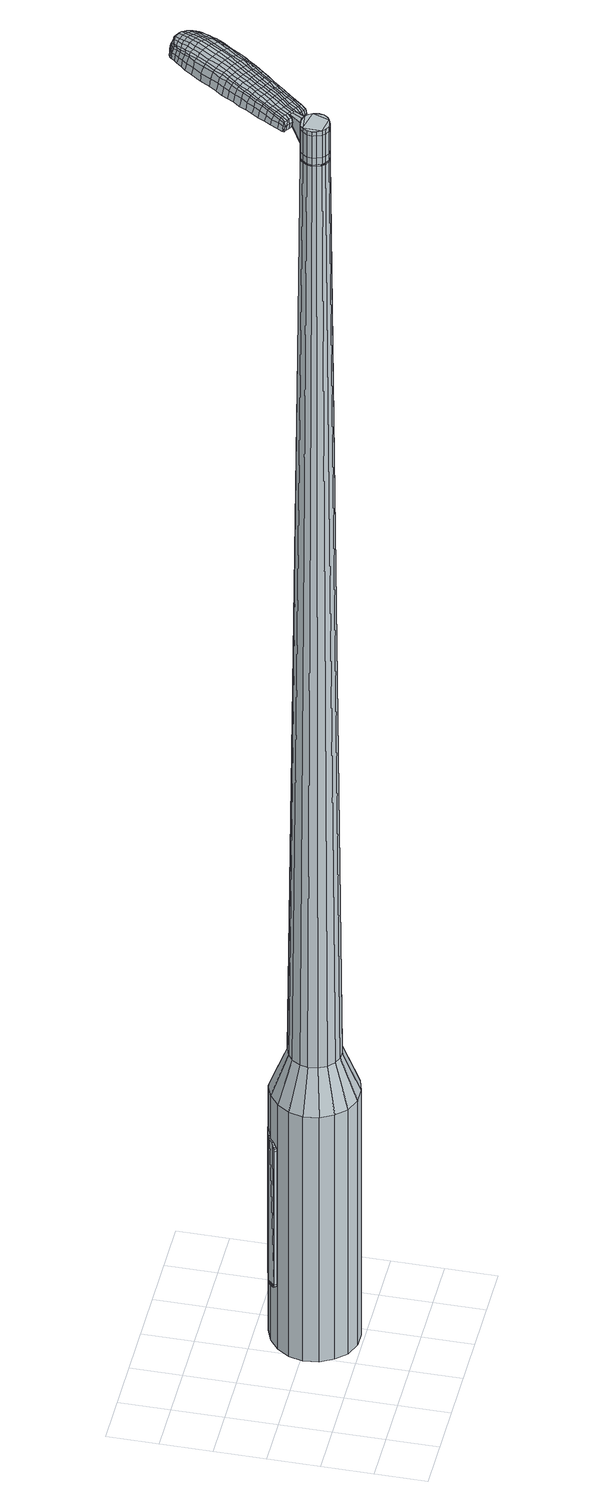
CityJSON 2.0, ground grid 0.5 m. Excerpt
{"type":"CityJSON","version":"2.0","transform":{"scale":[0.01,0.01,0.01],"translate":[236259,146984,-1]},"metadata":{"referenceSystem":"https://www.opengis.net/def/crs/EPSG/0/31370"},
"CityObjects":{
"object1":{"type":"GenericCityObject","attributes":{"cluster":485,"mean_distance_to_centroid":0.182,"new_centroid_x":236260.37,"new_centroid_y":146984.93,"mean_distance_to_camera":8.01,"H1":18.24,"H2":21.14,"Z_final":111.81,"cluster2":-1,"proj_x":236266.03,"proj_y":146988.61,"id_line":56197,"bearing_l":146.95,"distance":6.75,"orientation":"right","G_obj":56.95},"geometry":[{"type":"MultiSurface","lod":"2","boundaries":[[[0,1,2,3]],[[1,4,5,2]],[[4,6,7,5]],[[6,8,9,7]],[[8,10,11,9]],[[10,12,13,11]],[[12,14,15,13]],[[14,16,17,15]],[[16,18,19,17]],[[18,20,21,19]],[[20,22,23,21]],[[22,24,25,23]],[[24,26,27,25]],[[26,28,29,27]],[[28,30,31,29]],[[30,32,33,31]],[[32,34,35,33]],[[34,0,3,35]],[[36,37,38,39]],[[38,40,41,42]],[[41,43,42]],[[42,44,45,46]],[[45,47,46]],[[46,48,49,50]],[[49,51,50]],[[42,46,50,38]],[[50,52,39,38]],[[53,36,39]],[[2,5,7,35]],[[7,9,11,15]],[[11,13,15]],[[15,17,19,23]],[[19,21,23]],[[23,25,27,31]],[[27,29,31]],[[15,23,31,7]],[[31,33,35,7]],[[3,2,35]],[[1,0,54,55]],[[0,34,56,54]],[[34,32,57,56]],[[32,30,58,57]],[[30,28,59,58]],[[28,26,60,59]],[[26,24,61,60]],[[24,22,62,61]],[[22,20,63,62]],[[20,18,64,63]],[[18,16,65,64]],[[16,14,66,65]],[[14,12,67,66]],[[12,10,68,67]],[[10,8,69,68]],[[8,6,70,69]],[[6,4,71,70]],[[4,1,55,71]],[[55,54,72,73]],[[54,56,74,72]],[[56,57,75,74]],[[57,58,76,75]],[[58,59,77,76]],[[59,60,78,77]],[[60,61,79,78]],[[61,62,80,79]],[[62,63,81,80]],[[63,64,82,81]],[[64,65,83,82]],[[65,66,84,83]],[[66,67,85,84]],[[67,68,86,85]],[[68,69,87,86]],[[69,70,88,87]],[[70,71,89,88]],[[71,55,73,89]],[[90,91,92,93]],[[94,95,91,90]],[[96,97,95,94]],[[98,99,97,96]],[[100,101,99,98]],[[102,103,101,100]],[[104,105,103,102]],[[80,106,105,104]],[[107,108,106,80]],[[109,110,108,107]],[[111,112,110,109]],[[113,114,112,111]],[[115,116,114,113]],[[117,118,116,115]],[[119,120,118,117]],[[121,122,120,119]],[[123,124,122,121]],[[93,92,124,123]],[[125,126,127,128]],[[129,125,128,130]],[[131,129,130,132]],[[133,131,132,134]],[[135,133,134,136]],[[137,135,136,138]],[[139,137,138,140]],[[141,139,140,142]],[[143,141,142,144]],[[145,143,144,146]],[[147,145,146,148]],[[149,147,148,150]],[[151,149,150,152]],[[153,151,152,154]],[[155,153,154,156]],[[157,155,156,158]],[[73,72,90,93]],[[72,74,94,90]],[[74,75,96,94]],[[75,76,98,96]],[[76,77,100,98]],[[77,78,102,100]],[[78,79,104,102]],[[79,80,104]],[[81,107,80]],[[81,82,109,107]],[[82,83,111,109]],[[83,84,113,111]],[[84,85,115,113]],[[85,86,117,115]],[[86,87,119,117]],[[87,88,121,119]],[[88,89,123,121]],[[89,73,93,123]],[[159,160,92,91]],[[160,161,124,92]],[[161,162,122,124]],[[162,163,120,122]],[[163,164,118,120]],[[164,165,116,118]],[[165,166,114,116]],[[166,167,112,114]],[[167,168,110,112]],[[168,169,108,110]],[[169,106,108]],[[170,105,106]],[[170,171,103,105]],[[171,172,101,103]],[[172,173,99,101]],[[173,174,97,99]],[[174,175,95,97]],[[175,159,91,95]],[[39,52,157,176]],[[160,159,177,158]],[[53,39,176,126]],[[159,175,127,177]],[[36,53,126,125]],[[175,174,128,127]],[[37,36,125,129]],[[174,173,130,128]],[[38,37,129,131]],[[173,172,132,130]],[[40,38,131,133]],[[172,171,134,132]],[[41,40,133,135]],[[171,170,136,134]],[[43,41,135,137]],[[170,106,138,136]],[[42,43,137,139]],[[106,169,140,138]],[[44,42,139,141]],[[169,168,142,140]],[[45,44,141,143]],[[168,167,144,142]],[[47,45,143,145]],[[167,166,146,144]],[[46,47,145,147]],[[166,165,148,146]],[[48,46,147,149]],[[165,164,150,148]],[[49,48,149,151]],[[164,163,152,150]],[[51,49,151,153]],[[163,162,154,152]],[[50,51,153,155]],[[162,161,156,154]],[[52,50,155,157]],[[161,160,158,156]],[[157,158,178,179]],[[158,177,180,178]],[[177,127,181,180]],[[127,126,182,181]],[[126,176,183,182]],[[176,157,179,183]],[[184,185,186,187]],[[188,184,187,189]],[[184,188,190,191]],[[185,184,191,192]],[[193,194,195,196]],[[197,193,196,198]],[[193,197,199,200]],[[194,193,200,201]],[[202,203,204,205]],[[206,202,205,207]],[[202,206,208,209]],[[203,202,209,210]],[[211,212,213,214]],[[215,211,214,216]],[[211,215,217,218]],[[212,211,218,219]],[[220,221,222,223]],[[224,220,223,225]],[[220,224,226,227]],[[221,220,227,228]],[[229,230,231,232]],[[233,229,232,234]],[[229,233,235,236]],[[230,229,236,237]],[[238,239,240,241]],[[230,238,241,231]],[[238,230,237,242]],[[239,238,242,243]],[[244,245,246,247]],[[239,244,247,240]],[[244,239,243,248]],[[245,244,248,249]],[[250,188,189,251]],[[245,250,251,246]],[[250,245,249,252]],[[188,250,252,190]],[[253,254,255,256]],[[257,253,256,258]],[[253,257,259,260]],[[254,253,260,261]],[[262,263,264,265]],[[254,262,265,255]],[[262,254,261,266]],[[263,262,266,267]],[[268,269,270,271]],[[263,268,271,264]],[[268,263,267,272]],[[269,268,272,273]],[[274,275,276,277]],[[269,274,277,270]],[[274,269,273,278]],[[275,274,278,279]],[[280,185,192,281]],[[275,280,281,276]],[[280,275,279,282]],[[185,280,282,186]],[[283,284,285,286]],[[287,283,286,288]],[[283,287,289,290]],[[284,283,290,291]],[[292,293,294,295]],[[284,292,295,285]],[[292,284,291,296]],[[293,292,296,297]],[[298,299,300,301]],[[293,298,301,294]],[[298,293,297,302]],[[299,298,302,303]],[[304,197,198,305]],[[299,304,305,300]],[[304,299,303,306]],[[197,304,306,199]],[[307,308,309,310]],[[311,307,310,312]],[[307,311,313,314]],[[308,307,314,315]],[[316,317,318,319]],[[308,316,319,309]],[[316,308,315,320]],[[317,316,320,321]],[[322,323,324,325]],[[317,322,325,318]],[[322,317,321,326]],[[323,322,326,327]],[[328,329,330,331]],[[323,328,331,324]],[[328,323,327,332]],[[329,328,332,333]],[[334,194,201,335]],[[329,334,335,330]],[[334,329,333,336]],[[194,334,336,195]],[[337,223,222,338]],[[339,337,338,340]],[[337,339,341,342]],[[223,337,342,225]],[[343,339,340,344]],[[345,343,344,346]],[[343,345,347,348]],[[339,343,348,341]],[[349,345,346,350]],[[351,349,350,352]],[[349,351,353,354]],[[345,349,354,347]],[[355,351,352,356]],[[357,355,356,358]],[[355,357,359,360]],[[351,355,360,353]],[[361,357,358,362]],[[212,361,362,213]],[[361,212,219,363]],[[357,361,363,359]],[[364,365,210,209]],[[366,364,209,208]],[[364,366,367,368]],[[365,364,368,369]],[[370,371,369,368]],[[372,370,368,367]],[[370,372,373,374]],[[371,370,374,375]],[[376,377,375,374]],[[378,376,374,373]],[[376,378,379,380]],[[377,376,380,381]],[[382,383,381,380]],[[384,382,380,379]],[[382,384,217,215]],[[383,382,215,216]],[[385,386,387,388]],[[287,385,388,289]],[[385,287,288,389]],[[386,385,389,390]],[[391,206,207,392]],[[386,391,392,387]],[[391,386,390,393]],[[206,391,393,208]],[[394,395,396,397]],[[233,394,397,235]],[[394,233,234,398]],[[395,394,398,399]],[[400,401,402,403]],[[395,400,403,396]],[[400,395,399,404]],[[401,400,404,405]],[[406,203,210,407]],[[401,406,407,402]],[[406,401,405,408]],[[203,406,408,204]],[[409,410,411,412]],[[191,409,412,192]],[[409,191,190,413]],[[410,409,413,414]],[[415,416,417,418]],[[410,415,418,411]],[[415,410,414,419]],[[416,415,419,420]],[[421,214,213,422]],[[416,421,422,417]],[[421,416,420,423]],[[214,421,423,216]],[[424,425,426,427]],[[196,424,427,198]],[[424,196,195,428]],[[425,424,428,429]],[[430,218,217,431]],[[425,430,431,426]],[[430,425,429,432]],[[218,430,432,219]],[[433,434,435,436]],[[311,433,436,313]],[[433,311,312,437]],[[434,433,437,438]],[[439,224,225,440]],[[434,439,440,435]],[[439,434,438,441]],[[224,439,441,226]],[[442,443,444,445]],[[257,442,445,259]],[[442,257,258,446]],[[443,442,446,447]],[[448,449,450,451]],[[443,448,451,444]],[[448,443,447,452]],[[449,448,452,453]],[[454,221,228,455]],[[449,454,455,450]],[[454,449,453,456]],[[221,454,456,222]],[[457,458,447,446]],[[256,457,446,258]],[[457,256,255,459]],[[458,457,459,460]],[[461,462,453,452]],[[458,461,452,447]],[[461,458,460,463]],[[462,461,463,464]],[[465,338,222,456]],[[462,465,456,453]],[[465,462,464,466]],[[338,465,466,340]],[[467,468,469,470]],[[314,467,470,315]],[[467,314,313,436]],[[468,467,436,435]],[[471,342,341,472]],[[468,471,472,469]],[[471,468,435,440]],[[342,471,440,225]],[[473,474,460,459]],[[265,473,459,255]],[[473,265,264,475]],[[474,473,475,476]],[[477,478,464,463]],[[474,477,463,460]],[[477,474,476,479]],[[478,477,479,480]],[[481,344,340,466]],[[478,481,466,464]],[[481,478,480,482]],[[344,481,482,346]],[[483,484,485,486]],[[320,483,486,321]],[[483,320,315,470]],[[484,483,470,469]],[[487,348,347,488]],[[484,487,488,485]],[[487,484,469,472]],[[348,487,472,341]],[[489,490,476,475]],[[271,489,475,264]],[[489,271,270,491]],[[490,489,491,492]],[[493,494,480,479]],[[490,493,479,476]],[[493,490,492,495]],[[494,493,495,496]],[[497,350,346,482]],[[494,497,482,480]],[[497,494,496,498]],[[350,497,498,352]],[[499,500,501,502]],[[326,499,502,327]],[[499,326,321,486]],[[500,499,486,485]],[[503,354,353,504]],[[500,503,504,501]],[[503,500,485,488]],[[354,503,488,347]],[[505,506,492,491]],[[277,505,491,270]],[[505,277,276,507]],[[506,505,507,508]],[[509,510,496,495]],[[506,509,495,492]],[[509,506,508,511]],[[510,509,511,512]],[[513,356,352,498]],[[510,513,498,496]],[[513,510,512,514]],[[356,513,514,358]],[[515,516,517,518]],[[332,515,518,333]],[[515,332,327,502]],[[516,515,502,501]],[[519,360,359,520]],[[516,519,520,517]],[[519,516,501,504]],[[360,519,504,353]],[[521,522,508,507]],[[281,521,507,276]],[[521,281,192,412]],[[522,521,412,411]],[[523,524,512,511]],[[522,523,511,508]],[[523,522,411,418]],[[524,523,418,417]],[[525,362,358,514]],[[524,525,514,512]],[[525,524,417,422]],[[362,525,422,213]],[[526,527,429,428]],[[336,526,428,195]],[[526,336,333,518]],[[527,526,518,517]],[[528,363,219,432]],[[527,528,432,429]],[[528,527,517,520]],[[363,528,520,359]],[[529,530,390,389]],[[286,529,389,288]],[[529,286,285,531]],[[530,529,531,532]],[[533,366,208,393]],[[530,533,393,390]],[[533,530,532,534]],[[366,533,534,367]],[[535,536,537,538]],[[236,535,538,237]],[[535,236,235,397]],[[536,535,397,396]],[[539,540,541,542]],[[536,539,542,537]],[[539,536,396,403]],[[540,539,403,402]],[[543,365,369,544]],[[540,543,544,541]],[[543,540,402,407]],[[365,543,407,210]],[[545,546,532,531]],[[295,545,531,285]],[[545,295,294,547]],[[546,545,547,548]],[[549,372,367,534]],[[546,549,534,532]],[[549,546,548,550]],[[372,549,550,373]],[[551,552,553,554]],[[242,551,554,243]],[[551,242,237,538]],[[552,551,538,537]],[[555,556,557,558]],[[552,555,558,553]],[[555,552,537,542]],[[556,555,542,541]],[[559,371,375,560]],[[556,559,560,557]],[[559,556,541,544]],[[371,559,544,369]],[[561,562,548,547]],[[301,561,547,294]],[[561,301,300,563]],[[562,561,563,564]],[[565,378,373,550]],[[562,565,550,548]],[[565,562,564,566]],[[378,565,566,379]],[[567,568,569,570]],[[248,567,570,249]],[[567,248,243,554]],[[568,567,554,553]],[[571,572,573,574]],[[568,571,574,569]],[[571,568,553,558]],[[572,571,558,557]],[[575,377,381,576]],[[572,575,576,573]],[[575,572,557,560]],[[377,575,560,375]],[[577,578,564,563]],[[305,577,563,300]],[[577,305,198,427]],[[578,577,427,426]],[[579,384,379,566]],[[578,579,566,564]],[[579,578,426,431]],[[384,579,431,217]],[[580,581,414,413]],[[252,580,413,190]],[[580,252,249,570]],[[581,580,570,569]],[[582,583,420,419]],[[581,582,419,414]],[[582,581,569,574]],[[583,582,574,573]],[[584,383,216,423]],[[583,584,423,420]],[[584,583,573,576]],[[383,584,576,381]],[[585,586,587,588]],[[588,587,589,590]],[[591,589,587,592]],[[592,587,586,593]],[[594,595,596,597]],[[597,596,598,599]],[[600,598,596,601]],[[601,596,595,602]],[[603,604,605,606]],[[606,605,607,608]],[[609,607,605,610]],[[610,605,604,611]],[[612,613,614,615]],[[615,614,616,617]],[[618,616,614,619]],[[619,614,613,620]],[[621,622,623,624]],[[624,623,625,626]],[[627,625,623,628]],[[628,623,622,629]],[[630,631,632,633]],[[633,632,634,635]],[[636,634,632,637]],[[637,632,631,638]],[[639,640,641,642]],[[642,641,631,630]],[[638,631,641,643]],[[643,641,640,644]],[[645,646,647,648]],[[648,647,640,639]],[[644,640,647,649]],[[649,647,646,650]],[[590,589,651,652]],[[652,651,646,645]],[[650,646,651,653]],[[653,651,589,591]],[[654,655,656,657]],[[657,656,658,659]],[[660,658,656,661]],[[661,656,655,662]],[[663,664,665,666]],[[666,665,655,654]],[[662,655,665,667]],[[667,665,664,668]],[[669,670,671,672]],[[672,671,664,663]],[[668,664,671,673]],[[673,671,670,674]],[[675,676,677,678]],[[678,677,670,669]],[[674,670,677,679]],[[679,677,676,680]],[[593,586,681,682]],[[682,681,676,675]],[[680,676,681,683]],[[683,681,586,585]],[[684,685,686,687]],[[687,686,688,689]],[[690,688,686,691]],[[691,686,685,692]],[[693,694,695,696]],[[696,695,685,684]],[[692,685,695,697]],[[697,695,694,698]],[[699,700,701,702]],[[702,701,694,693]],[[698,694,701,703]],[[703,701,700,704]],[[599,598,705,706]],[[706,705,700,699]],[[704,700,705,707]],[[707,705,598,600]],[[708,709,710,711]],[[711,710,712,713]],[[714,712,710,715]],[[715,710,709,716]],[[717,718,719,720]],[[720,719,709,708]],[[716,709,719,721]],[[721,719,718,722]],[[723,724,725,726]],[[726,725,718,717]],[[722,718,725,727]],[[727,725,724,728]],[[729,730,731,732]],[[732,731,724,723]],[[728,724,731,733]],[[733,731,730,734]],[[602,595,735,736]],[[736,735,730,729]],[[734,730,735,737]],[[737,735,595,594]],[[621,624,738,739]],[[739,738,740,741]],[[742,740,738,743]],[[743,738,624,626]],[[741,740,744,745]],[[745,744,746,747]],[[748,746,744,749]],[[749,744,740,742]],[[747,746,750,751]],[[751,750,752,753]],[[754,752,750,755]],[[755,750,746,748]],[[753,752,756,757]],[[757,756,758,759]],[[760,758,756,761]],[[761,756,752,754]],[[759,758,762,763]],[[763,762,613,612]],[[620,613,762,764]],[[764,762,758,760]],[[611,765,766,610]],[[610,766,767,609]],[[768,767,766,769]],[[769,766,765,770]],[[770,771,772,769]],[[769,772,773,768]],[[774,773,772,775]],[[775,772,771,776]],[[776,777,778,775]],[[775,778,779,774]],[[780,779,778,781]],[[781,778,777,782]],[[782,783,784,781]],[[781,784,785,780]],[[618,785,784,616]],[[616,784,783,617]],[[786,787,788,789]],[[789,788,688,690]],[[689,688,788,790]],[[790,788,787,791]],[[608,607,792,793]],[[793,792,787,786]],[[791,787,792,794]],[[794,792,607,609]],[[795,796,797,798]],[[798,797,634,636]],[[635,634,797,799]],[[799,797,796,800]],[[801,802,803,804]],[[804,803,796,795]],[[800,796,803,805]],[[805,803,802,806]],[[611,604,807,808]],[[808,807,802,801]],[[806,802,807,809]],[[809,807,604,603]],[[810,811,812]],[[812,811,592,593]],[[591,592,811,813]],[[813,811,814]],[[815,816,817,818]],[[818,817,811,810]],[[814,811,817,819]],[[819,817,816,820]],[[612,615,821,822]],[[822,821,816,815]],[[820,816,821,823]],[[823,821,615,617]],[[824,825,826,827]],[[827,826,597,599]],[[594,597,826,828]],[[828,826,825,829]],[[618,619,830,831]],[[831,830,825,824]],[[829,825,830,832]],[[832,830,619,620]],[[833,834,835,836]],[[836,835,712,714]],[[713,712,835,837]],[[837,835,834,838]],[[626,625,839,840]],[[840,839,834,833]],[[838,834,839,841]],[[841,839,625,627]],[[842,843,844,845]],[[845,844,658,660]],[[659,658,844,846]],[[846,844,843,847]],[[848,849,850,851]],[[851,850,843,842]],[[847,843,850,852]],[[852,850,849,853]],[[629,622,854,855]],[[855,854,849,848]],[[853,849,854,856]],[[856,854,622,621]],[[847,857,858,846]],[[846,858,657,659]],[[654,657,858,859]],[[859,858,857,860]],[[853,861,862,852]],[[852,862,857,847]],[[860,857,862,863]],[[863,862,861,864]],[[621,739,865,856]],[[856,865,861,853]],[[864,861,865,866]],[[866,865,739,741]],[[867,868,869,870]],[[870,869,715,716]],[[714,715,869,836]],[[836,869,868,833]],[[742,743,871,872]],[[872,871,868,867]],[[833,868,871,840]],[[840,871,743,626]],[[860,873,874,859]],[[859,874,666,654]],[[663,666,874,875]],[[875,874,873,876]],[[864,877,878,863]],[[863,878,873,860]],[[876,873,878,879]],[[879,878,877,880]],[[741,745,881,866]],[[866,881,877,864]],[[880,877,881,882]],[[882,881,745,747]],[[883,884,885,886]],[[886,885,721,722]],[[716,721,885,870]],[[870,885,884,867]],[[748,749,887,888]],[[888,887,884,883]],[[867,884,887,872]],[[872,887,749,742]],[[876,889,890,875]],[[875,890,672,663]],[[669,672,890,891]],[[891,890,889,892]],[[880,893,894,879]],[[879,894,889,876]],[[892,889,894,895]],[[895,894,893,896]],[[747,751,897,882]],[[882,897,893,880]],[[896,893,897,898]],[[898,897,751,753]],[[899,900,901,902]],[[902,901,727,728]],[[722,727,901,886]],[[886,901,900,883]],[[754,755,903,904]],[[904,903,900,899]],[[883,900,903,888]],[[888,903,755,748]],[[892,905,906,891]],[[891,906,678,669]],[[675,678,906,907]],[[907,906,905,908]],[[896,909,910,895]],[[895,910,905,892]],[[908,905,910,911]],[[911,910,909,912]],[[753,757,913,898]],[[898,913,909,896]],[[912,909,913,914]],[[914,913,757,759]],[[915,916,917,918]],[[918,917,733,734]],[[728,733,917,902]],[[902,917,916,899]],[[760,761,919,920]],[[920,919,916,915]],[[899,916,919,904]],[[904,919,761,754]],[[908,921,922,907]],[[907,922,682,675]],[[593,682,922,812]],[[812,922,921,810]],[[912,923,924,911]],[[911,924,921,908]],[[810,921,924,818]],[[818,924,923,815]],[[759,763,925,914]],[[914,925,923,912]],[[815,923,925,822]],[[822,925,763,612]],[[829,926,927,828]],[[828,927,737,594]],[[734,737,927,918]],[[918,927,926,915]],[[620,764,928,832]],[[832,928,926,829]],[[915,926,928,920]],[[920,928,764,760]],[[791,929,930,790]],[[790,930,687,689]],[[684,687,930,931]],[[931,930,929,932]],[[609,767,933,794]],[[794,933,929,791]],[[932,929,933,934]],[[934,933,767,768]],[[935,936,937,938]],[[938,937,637,638]],[[636,637,937,798]],[[798,937,936,795]],[[939,940,941,942]],[[942,941,936,935]],[[795,936,941,804]],[[804,941,940,801]],[[770,765,943,944]],[[944,943,940,939]],[[801,940,943,808]],[[808,943,765,611]],[[932,945,946,931]],[[931,946,696,684]],[[693,696,946,947]],[[947,946,945,948]],[[768,773,949,934]],[[934,949,945,932]],[[948,945,949,950]],[[950,949,773,774]],[[951,952,953,954]],[[954,953,643,644]],[[638,643,953,938]],[[938,953,952,935]],[[955,956,957,958]],[[958,957,952,951]],[[935,952,957,942]],[[942,957,956,939]],[[776,771,959,960]],[[960,959,956,955]],[[939,956,959,944]],[[944,959,771,770]],[[948,961,962,947]],[[947,962,702,693]],[[699,702,962,963]],[[963,962,961,964]],[[774,779,965,950]],[[950,965,961,948]],[[964,961,965,966]],[[966,965,779,780]],[[967,968,969,970]],[[970,969,649,650]],[[644,649,969,954]],[[954,969,968,951]],[[971,972,973,974]],[[974,973,968,967]],[[951,968,973,958]],[[958,973,972,955]],[[782,777,975,976]],[[976,975,972,971]],[[955,972,975,960]],[[960,975,777,776]],[[964,977,978,963]],[[963,978,706,699]],[[599,706,978,827]],[[827,978,977,824]],[[780,785,979,966]],[[966,979,977,964]],[[824,977,979,831]],[[831,979,785,618]],[[814,980,981,813]],[[813,981,653,591]],[[650,653,981,970]],[[970,981,980,967]],[[820,982,983,819]],[[819,983,980,814]],[[967,980,983,974]],[[974,983,982,971]],[[617,783,984,823]],[[823,984,982,820]],[[971,982,984,976]],[[976,984,783,782]],[[585,588,187,186]],[[588,590,189,187]],[[600,601,200,199]],[[601,602,201,200]],[[603,606,205,204]],[[606,608,207,205]],[[627,628,227,226]],[[628,629,228,227]],[[630,633,232,231]],[[633,635,234,232]],[[639,642,241,240]],[[642,630,231,241]],[[645,648,247,246]],[[648,639,240,247]],[[590,652,251,189]],[[652,645,246,251]],[[660,661,260,259]],[[661,662,261,260]],[[662,667,266,261]],[[667,668,267,266]],[[668,673,272,267]],[[673,674,273,272]],[[674,679,278,273]],[[679,680,279,278]],[[680,683,282,279]],[[683,585,186,282]],[[690,691,290,289]],[[691,692,291,290]],[[692,697,296,291]],[[697,698,297,296]],[[698,703,302,297]],[[703,704,303,302]],[[704,707,306,303]],[[707,600,199,306]],[[708,711,310,309]],[[711,713,312,310]],[[717,720,319,318]],[[720,708,309,319]],[[723,726,325,324]],[[726,717,318,325]],[[729,732,331,330]],[[732,723,324,331]],[[602,736,335,201]],[[736,729,330,335]],[[786,789,388,387]],[[789,690,289,388]],[[608,793,392,207]],[[793,786,387,392]],[[635,799,398,234]],[[799,800,399,398]],[[800,805,404,399]],[[805,806,405,404]],[[806,809,408,405]],[[809,603,204,408]],[[713,837,437,312]],[[837,838,438,437]],[[838,841,441,438]],[[841,627,226,441]],[[842,845,445,444]],[[845,660,259,445]],[[848,851,451,450]],[[851,842,444,451]],[[629,855,455,228]],[[855,848,450,455]],[[985,986,987,988]],[[989,990,988,987]],[[991,992,993,994]],[[995,996,997,998]],[[986,999,1000,987]],[[1001,989,987,1000]],[[1002,991,994,1003]],[[1004,1005,996,995]],[[999,1006,1007,1000]],[[1007,1008,1001,1000]],[[1009,1002,1003,1010]],[[1011,1005,1004,1012]],[[1006,1013,1014,1007]],[[1014,1015,1008,1007]],[[1016,1009,1010,1017]],[[1018,1011,1012,1019]],[[1020,1021,1022,1023]],[[1024,1025,1021,1020]],[[1024,1026,1027,1025]],[[1026,1028,1029,1027]],[[1030,1031,1032,1033]],[[1034,1035,1031,1030]],[[1036,1035,1034]],[[1037,1038,1035,1036]],[[1033,1022,1021,1030]],[[1030,1021,1025,1034]],[[1025,1027,1036,1034]],[[1027,1029,1037,1036]],[[994,993,990,989]],[[1003,994,989,1001]],[[1008,1010,1003,1001]],[[1015,1017,1010,1008]],[[995,998,992,991]],[[1004,995,991,1002]],[[1012,1004,1002,1009]],[[1019,1012,1009,1016]],[[996,1020,1023,997]],[[1005,1024,1020,996]],[[1026,1024,1005,1011]],[[1028,1026,1011,1018]],[[1039,1040,1041,1042]],[[1041,1043,1044,1045]],[[1041,1045,1046,1047]],[[1041,1047,1042]],[[1048,1039,1042,1049]],[[1050,1049,1042,1051]],[[1052,1051,1042]],[[1053,1041,1040,1054]],[[1055,1053,1054,1056]],[[1057,1055,1056,1058]],[[1059,1057,1058,1060]],[[1061,1059,1060,1062]],[[1062,1063,1064,1065]],[[1062,1065,1066,1067]],[[1062,1067,1068,1069]],[[1068,1070,1071,1072]],[[1068,1072,1073,1074]],[[1068,1074,1069]],[[1062,1069,1061]],[[1075,1076,1040,1039]],[[1077,1078,1043,1041]],[[1079,1080,1052,1042]],[[1076,1081,1054,1040]],[[1082,1077,1041,1053]],[[1081,1083,1056,1054]],[[1084,1082,1053,1055]],[[1083,1085,1058,1056]],[[1086,1084,1055,1057]],[[1085,1087,1060,1058]],[[1088,1086,1057,1059]],[[1087,1089,1062,1060]],[[1090,1088,1059,1061]],[[1089,1091,1063,1062]],[[1092,1093,1070,1068]],[[1094,1090,1061,1069]],[[1064,1063,1091,1095]],[[1065,1064,1095,1096]],[[1066,1065,1096,1097]],[[1067,1066,1097,1098]],[[1068,1067,1098,1092]],[[1099,1075,1039,1048]],[[1100,1099,1048,1049]],[[1101,1100,1049,1050]],[[1102,1101,1050,1051]],[[1080,1102,1051,1052]],[[1044,1043,1078,1103]],[[1071,1070,1093,1104]],[[1045,1044,1103,1105]],[[1046,1045,1105,1106]],[[1047,1046,1106,1107]],[[1042,1047,1107,1079]],[[1072,1071,1104,1108]],[[1073,1072,1108,1109]],[[1074,1073,1109,1110]],[[1069,1074,1110,1094]]]}]}
},
"vertices":[
[160,131,384],[170,121,384],[170,121,96],[160,131,96],[177,108,384],[177,108,96],[179,93,384],[179,93,96],[175,79,384],[175,79,96],[167,67,384],[167,67,96],[156,58,384],[156,58,96],[142,54,384],[142,54,96],[127,54,384],[127,54,96],[113,60,384],[113,60,96],[103,70,384],[103,70,96],[96,83,384],[96,83,96],[94,98,384],[94,98,96],[98,112,384],[98,112,96],[106,124,384],[106,124,96],[117,133,384],[117,133,96],[131,138,384],[131,138,96],[146,137,384],[146,137,96],[135,109,1524],[130,108,1524],[127,105,1524],[144,107,1524],[124,101,1524],[123,96,1524],[126,87,1524],[124,92,1524],[129,84,1524],[133,82,1524],[143,84,1524],[138,82,1524],[146,86,1524],[149,90,1524],[149,100,1524],[150,95,1524],[147,104,1524],[139,109,1524],[150,117,429],[157,111,429],[142,120,429],[133,121,429],[125,118,429],[118,113,429],[113,105,429],[111,97,429],[112,88,429],[116,80,429],[123,74,429],[131,71,429],[139,71,429],[148,73,429],[155,78,429],[160,86,429],[162,94,429],[161,103,429],[144,107,1483],[147,104,1483],[139,109,1483],[135,109,1483],[130,108,1483],[127,105,1483],[124,101,1483],[123,96,1483],[124,92,1483],[126,87,1483],[129,84,1483],[133,82,1483],[138,82,1483],[143,84,1483],[146,86,1483],[149,90,1483],[150,95,1483],[149,100,1483],[143,106,1483],[143,106,1485],[147,103,1485],[147,103,1483],[139,108,1483],[139,108,1485],[135,108,1483],[135,108,1485],[131,107,1483],[131,107,1485],[127,104,1483],[127,104,1485],[125,101,1483],[125,101,1485],[124,96,1483],[124,96,1485],[124,92,1485],[126,88,1483],[126,88,1485],[129,85,1483],[129,85,1485],[134,83,1483],[134,83,1485],[138,83,1483],[138,83,1485],[142,84,1483],[142,84,1485],[146,87,1483],[146,87,1485],[148,91,1483],[148,91,1485],[149,95,1483],[149,95,1485],[149,99,1483],[149,99,1485],[135,109,1519],[139,109,1519],[139,109,1493],[135,109,1493],[130,108,1519],[130,108,1493],[127,105,1519],[127,105,1493],[124,101,1519],[124,101,1493],[123,96,1519],[123,96,1493],[124,92,1519],[124,92,1493],[126,87,1519],[126,87,1493],[129,84,1519],[129,84,1493],[133,82,1519],[133,82,1493],[138,82,1519],[138,82,1493],[143,84,1519],[143,84,1493],[146,86,1519],[146,86,1493],[149,90,1519],[149,90,1493],[150,95,1519],[150,95,1493],[149,100,1519],[149,100,1493],[147,104,1519],[147,104,1493],[144,107,1485],[147,104,1485],[149,100,1485],[150,95,1485],[149,90,1485],[146,86,1485],[143,84,1485],[138,82,1485],[133,82,1485],[129,84,1485],[126,87,1485],[123,96,1485],[124,101,1485],[127,105,1485],[130,108,1485],[135,109,1485],[139,109,1485],[144,107,1519],[144,107,1493],[157,121,1513],[157,121,1518],[154,123,1513],[151,124,1513],[151,124,1518],[154,123,1518],[211,174,1519],[207,168,1518],[209,168,1509],[213,174,1510],[216,181,1519],[218,181,1510],[214,181,1526],[209,174,1525],[205,168,1525],[179,195,1519],[175,189,1518],[176,187,1525],[179,194,1525],[183,203,1519],[184,201,1526],[183,204,1510],[178,197,1510],[174,191,1509],[233,247,1519],[236,245,1519],[237,246,1513],[234,248,1513],[229,248,1519],[230,249,1513],[229,247,1524],[232,246,1524],[235,244,1524],[193,185,1530],[189,179,1529],[192,177,1529],[196,183,1530],[198,193,1531],[201,191,1531],[195,195,1530],[190,187,1530],[186,181,1529],[149,117,1512],[151,116,1512],[152,117,1517],[150,118,1517],[147,119,1512],[147,120,1517],[147,120,1506],[150,118,1506],[152,116,1506],[242,224,1519],[240,221,1519],[242,221,1512],[244,224,1512],[243,227,1518],[244,227,1512],[242,227,1522],[241,225,1523],[239,222,1524],[238,217,1519],[236,212,1519],[237,212,1512],[240,217,1512],[237,217,1524],[234,212,1525],[233,207,1519],[228,200,1519],[230,201,1511],[234,207,1511],[231,207,1526],[227,200,1526],[222,191,1519],[224,191,1510],[220,191,1526],[167,114,1513],[172,121,1513],[170,121,1518],[166,114,1517],[163,110,1512],[163,111,1516],[165,110,1506],[168,115,1507],[173,121,1507],[176,127,1514],[180,133,1515],[179,133,1520],[175,127,1519],[178,127,1507],[182,133,1507],[185,139,1515],[189,145,1516],[188,145,1522],[183,139,1521],[187,139,1508],[191,145,1508],[194,151,1517],[198,156,1517],[196,157,1524],[192,151,1523],[196,151,1508],[200,157,1509],[202,162,1518],[201,162,1524],[204,163,1509],[212,245,1519],[210,242,1519],[211,241,1524],[213,244,1523],[214,246,1518],[215,245,1522],[214,248,1512],[212,246,1512],[210,243,1512],[207,238,1519],[204,234,1519],[204,232,1525],[208,237,1524],[207,240,1512],[203,235,1512],[200,229,1519],[196,222,1519],[196,221,1526],[201,227,1526],[200,231,1511],[195,224,1511],[189,213,1519],[190,211,1526],[189,214,1510],[142,131,1513],[145,138,1513],[145,139,1507],[141,132,1507],[139,126,1512],[139,127,1506],[140,126,1516],[142,130,1517],[146,136,1518],[149,144,1514],[153,151,1515],[152,152,1507],[149,146,1507],[150,143,1519],[154,149,1520],[157,157,1515],[160,164,1516],[160,165,1508],[156,159,1508],[157,156,1521],[161,162,1522],[164,170,1517],[168,177,1517],[167,178,1509],[163,172,1508],[165,169,1523],[168,175,1524],[171,183,1518],[171,185,1509],[172,181,1524],[153,123,1519],[155,121,1519],[157,129,1520],[159,128,1520],[154,131,1520],[150,124,1519],[161,135,1522],[163,134,1522],[165,141,1523],[167,140,1523],[162,143,1523],[158,137,1521],[169,148,1524],[171,146,1524],[173,154,1525],[175,152,1525],[170,156,1525],[166,149,1524],[177,160,1526],[179,159,1526],[181,166,1527],[184,165,1527],[178,168,1527],[174,162,1526],[185,173,1528],[188,171,1528],[182,175,1528],[231,243,1527],[234,241,1527],[227,245,1526],[224,241,1527],[228,239,1528],[231,237,1528],[225,234,1529],[228,232,1529],[221,236,1528],[217,230,1530],[221,228,1530],[224,226,1530],[217,222,1531],[220,220,1531],[213,224,1530],[208,216,1531],[212,214,1531],[215,212,1531],[205,203,1531],[208,201,1531],[201,205,1531],[216,247,1518],[219,248,1519],[219,249,1513],[216,249,1513],[216,246,1523],[219,247,1523],[224,249,1519],[224,250,1513],[224,247,1524],[243,229,1518],[243,232,1518],[242,231,1523],[242,228,1523],[244,229,1513],[244,232,1513],[242,235,1519],[241,239,1519],[240,238,1524],[241,234,1523],[243,236,1513],[242,240,1513],[239,242,1519],[238,241,1524],[240,243,1513],[208,175,1528],[206,176,1528],[202,170,1528],[203,169,1527],[213,182,1528],[211,183,1529],[204,177,1529],[201,179,1530],[197,173,1529],[200,172,1528],[209,185,1529],[206,187,1530],[198,181,1530],[194,175,1529],[204,189,1531],[181,192,1528],[183,191,1529],[187,199,1529],[185,200,1528],[177,186,1527],[179,185,1528],[186,189,1529],[191,197,1530],[182,183,1528],[139,124,1512],[141,123,1512],[142,123,1517],[140,125,1517],[139,125,1506],[141,124,1506],[144,121,1512],[145,122,1517],[144,122,1506],[161,109,1512],[160,110,1512],[161,110,1506],[163,109,1506],[162,110,1517],[160,111,1517],[158,111,1512],[156,113,1512],[157,113,1506],[159,112,1506],[158,113,1517],[156,114,1517],[154,114,1512],[154,115,1506],[154,115,1517],[165,115,1519],[163,116,1519],[169,121,1520],[168,122,1520],[161,117,1519],[159,118,1519],[166,123,1520],[163,125,1520],[157,120,1519],[161,126,1520],[143,129,1519],[145,128,1519],[149,134,1520],[147,136,1520],[147,126,1519],[151,133,1520],[173,127,1521],[172,128,1521],[178,133,1522],[176,134,1522],[170,129,1521],[168,131,1521],[174,135,1522],[172,137,1523],[165,132,1522],[170,138,1523],[151,142,1521],[152,141,1521],[156,147,1522],[155,148,1522],[155,139,1521],[159,145,1522],[182,139,1523],[181,140,1523],[186,145,1524],[185,146,1524],[178,142,1523],[176,143,1524],[183,148,1525],[180,149,1525],[174,145,1524],[178,151,1525],[158,155,1523],[160,154,1523],[164,160,1524],[162,161,1524],[163,152,1524],[167,158,1525],[191,151,1525],[189,152,1525],[195,157,1526],[193,158,1526],[187,154,1526],[184,155,1526],[191,160,1527],[189,161,1527],[182,157,1526],[186,163,1527],[166,168,1525],[168,166,1525],[171,173,1526],[170,174,1526],[171,164,1526],[175,171,1527],[199,163,1527],[198,164,1527],[195,166,1527],[193,167,1528],[190,169,1528],[173,180,1527],[175,179,1527],[178,177,1528],[215,244,1525],[218,245,1525],[213,241,1526],[215,242,1526],[222,245,1526],[220,242,1527],[240,226,1525],[240,229,1525],[238,226,1526],[239,223,1525],[240,232,1525],[238,236,1526],[236,232,1527],[238,229,1526],[236,239,1526],[234,235,1527],[209,237,1526],[212,237,1527],[206,232,1527],[208,232,1528],[216,237,1528],[213,231,1529],[236,219,1526],[236,221,1527],[233,215,1528],[233,214,1527],[235,224,1527],[233,227,1528],[229,221,1529],[231,218,1528],[231,230,1528],[227,224,1530],[202,227,1528],[205,227,1529],[198,220,1528],[200,219,1529],[209,225,1529],[204,218,1530],[230,208,1528],[229,210,1528],[225,203,1529],[226,201,1528],[228,212,1529],[225,215,1530],[220,208,1530],[223,205,1530],[223,217,1530],[218,210,1531],[191,210,1529],[194,209,1529],[197,208,1530],[219,192,1528],[218,193,1529],[216,195,1530],[213,197,1530],[211,199,1531],[207,170,1509],[205,169,1518],[209,175,1518],[211,175,1509],[214,182,1519],[216,182,1510],[212,182,1525],[207,175,1525],[203,169,1525],[177,187,1525],[177,188,1518],[180,194,1518],[181,193,1525],[185,202,1519],[186,200,1525],[184,203,1510],[180,196,1509],[176,190,1509],[235,244,1513],[235,243,1519],[232,245,1519],[233,246,1513],[229,246,1519],[229,247,1513],[228,245,1524],[231,244,1524],[234,242,1524],[192,177,1528],[189,179,1528],[193,185,1529],[196,183,1529],[198,193,1529],[201,191,1529],[195,195,1529],[190,187,1529],[186,181,1528],[153,118,1516],[153,118,1512],[150,119,1512],[151,120,1516],[148,121,1512],[149,121,1516],[148,122,1506],[151,120,1506],[153,118,1506],[240,222,1512],[239,222,1519],[240,225,1518],[242,225,1512],[241,227,1518],[242,227,1512],[240,227,1522],[239,225,1523],[237,222,1523],[236,213,1512],[234,213,1519],[237,218,1519],[238,218,1512],[235,218,1524],[232,213,1525],[229,202,1511],[227,201,1519],[231,208,1519],[233,208,1511],[229,208,1525],[225,201,1526],[221,192,1519],[223,192,1510],[219,192,1526],[169,122,1518],[170,122,1513],[166,116,1513],[164,116,1517],[162,112,1512],[162,113,1515],[164,112,1506],[167,116,1506],[171,122,1507],[178,134,1520],[179,134,1514],[174,128,1514],[173,128,1519],[176,128,1507],[181,134,1507],[186,146,1522],[188,146,1516],[183,140,1515],[182,140,1521],[185,140,1508],[190,146,1508],[195,158,1523],[197,158,1517],[192,152,1516],[191,152,1522],[194,152,1508],[199,158,1508],[201,164,1517],[199,164,1524],[203,164,1509],[213,240,1523],[212,241,1519],[214,243,1518],[215,242,1523],[215,244,1518],[216,244,1522],[215,246,1512],[213,245,1512],[211,242,1512],[206,231,1525],[205,232,1519],[209,237,1519],[209,236,1524],[208,239,1512],[205,234,1512],[198,220,1526],[197,221,1519],[202,228,1519],[202,226,1525],[201,229,1511],[197,223,1511],[191,211,1519],[192,210,1526],[191,213,1510],[147,138,1507],[147,137,1513],[144,130,1513],[143,132,1506],[141,126,1512],[141,127,1506],[142,126,1515],[144,129,1517],[148,136,1518],[154,151,1507],[155,150,1514],[151,143,1514],[150,145,1507],[152,142,1519],[155,149,1520],[161,165,1508],[162,163,1516],[158,156,1515],[158,158,1508],[159,155,1521],[163,161,1522],[169,177,1508],[169,176,1517],[166,169,1516],[165,171,1508],[166,168,1522],[170,174,1523],[173,182,1517],[172,184,1509],[174,180,1524],[153,123,1518],[155,122,1518],[157,129,1519],[159,128,1519],[155,131,1519],[151,125,1518],[161,136,1520],[163,134,1520],[165,142,1521],[168,140,1521],[163,144,1521],[159,137,1520],[169,148,1523],[172,147,1523],[173,154,1524],[176,153,1524],[171,156,1524],[167,150,1523],[177,161,1525],[180,159,1525],[181,167,1526],[184,165,1526],[179,169,1526],[175,162,1525],[185,173,1527],[188,171,1527],[182,175,1527],[233,240,1526],[230,242,1526],[227,243,1525],[225,240,1526],[228,239,1526],[231,237,1526],[227,232,1528],[225,233,1528],[221,235,1527],[217,229,1528],[221,227,1529],[224,226,1529],[220,220,1530],[217,222,1530],[213,223,1529],[209,216,1530],[212,214,1530],[215,212,1530],[208,202,1530],[205,203,1530],[202,205,1530],[219,247,1513],[219,246,1518],[217,245,1518],[216,247,1512],[217,244,1523],[219,245,1523],[224,246,1519],[224,247,1513],[224,245,1523],[240,231,1523],[241,231,1518],[241,229,1518],[240,228,1523],[242,229,1512],[242,231,1512],[238,237,1523],[239,238,1519],[240,235,1519],[239,234,1523],[241,235,1513],[240,239,1513],[237,241,1519],[236,240,1524],[238,242,1513],[202,171,1527],[206,176,1527],[202,170,1526],[211,183,1527],[211,184,1528],[197,174,1528],[201,180,1528],[203,178,1528],[199,172,1527],[208,185,1528],[206,187,1529],[198,182,1529],[194,176,1528],[203,189,1529],[188,199,1528],[183,191,1527],[182,192,1527],[186,199,1527],[178,186,1526],[179,185,1527],[187,189,1528],[191,197,1528],[183,183,1527],[143,125,1516],[142,125,1512],[141,125,1512],[142,125,1516],[141,126,1506],[142,126,1506],[145,123,1512],[146,123,1516],[145,124,1506],[162,112,1506],[161,112,1512],[162,111,1512],[163,112,1506],[162,112,1516],[161,113,1516],[158,115,1506],[157,115,1512],[159,113,1512],[160,114,1506],[159,114,1516],[157,116,1516],[155,116,1512],[156,117,1506],[155,117,1516],[164,117,1518],[164,116,1518],[168,122,1519],[168,123,1519],[160,119,1518],[162,118,1518],[166,124,1519],[164,125,1519],[158,121,1518],[161,127,1519],[149,135,1519],[145,129,1518],[144,129,1518],[148,135,1519],[148,127,1518],[152,133,1519],[172,129,1520],[173,128,1520],[177,134,1521],[176,135,1521],[168,131,1520],[170,130,1520],[174,136,1521],[172,138,1521],[166,133,1520],[170,139,1521],[157,148,1521],[153,141,1520],[152,142,1520],[156,148,1521],[156,139,1520],[160,146,1521],[181,141,1522],[181,140,1522],[186,146,1523],[185,147,1523],[176,144,1522],[179,142,1522],[183,148,1523],[180,150,1524],[174,145,1523],[178,151,1524],[164,160,1523],[161,154,1522],[160,155,1522],[163,161,1523],[164,152,1522],[167,158,1523],[189,153,1524],[190,152,1524],[194,158,1525],[193,159,1525],[185,156,1525],[187,154,1524],[191,160,1525],[189,162,1526],[182,157,1525],[186,164,1526],[172,173,1525],[168,167,1524],[167,167,1524],[171,173,1525],[171,165,1524],[175,171,1525],[197,165,1526],[198,164,1526],[193,168,1527],[195,166,1526],[190,170,1527],[176,179,1526],[174,180,1526],[179,177,1526],[218,243,1524],[216,242,1524],[214,240,1525],[216,241,1525],[222,243,1525],[220,241,1525],[237,226,1525],[239,229,1524],[239,227,1524],[237,224,1525],[235,232,1526],[237,235,1525],[238,232,1524],[237,229,1525],[235,238,1525],[233,234,1526],[212,236,1526],[210,236,1526],[207,231,1526],[209,231,1527],[217,236,1526],[213,230,1527],[232,216,1527],[235,221,1526],[235,219,1526],[232,214,1526],[228,221,1528],[232,227,1527],[234,224,1526],[230,218,1527],[230,229,1527],[226,223,1528],[205,226,1527],[203,226,1527],[199,219,1527],[201,219,1528],[209,225,1528],[204,218,1529],[224,203,1528],[228,210,1527],[229,209,1527],[224,202,1527],[220,208,1529],[225,215,1529],[227,213,1528],[222,205,1528],[222,217,1529],[217,210,1530],[194,209,1528],[193,209,1528],[198,207,1529],[217,193,1528],[218,192,1528],[213,198,1529],[215,195,1529],[210,200,1530],[163,112,1508],[158,115,1508],[176,142,1509],[183,138,1509],[189,160,1510],[196,155,1510],[211,192,1512],[219,187,1512],[209,172,1511],[201,177,1511],[221,208,1513],[228,219,1514],[235,214,1514],[229,202,1513],[152,119,1508],[170,146,1509],[182,164,1510],[203,197,1512],[193,182,1511],[213,213,1513],[220,224,1514],[146,123,1508],[163,151,1509],[174,169,1510],[195,203,1512],[186,187,1511],[213,229,1514],[205,218,1513],[141,126,1508],[157,155,1509],[167,174,1510],[188,208,1512],[178,193,1511],[205,234,1514],[197,223,1513],[235,231,1514],[236,235,1514],[242,231,1514],[242,226,1514],[228,235,1514],[230,239,1514],[221,240,1514],[224,243,1514],[214,244,1514],[218,247,1514],[236,241,1515],[235,245,1515],[236,244,1515],[240,238,1515],[233,243,1515],[234,246,1515],[229,245,1515],[225,248,1515],[233,247,1515],[114,133,334],[118,135,334],[118,135,165],[106,127,171],[114,133,165],[111,130,165],[109,129,166],[107,128,167],[106,127,169],[111,130,334],[109,129,333],[107,128,332],[106,127,331],[106,127,328],[132,139,165],[132,139,334],[147,138,165],[147,138,334],[160,132,165],[160,132,334],[171,122,165],[171,122,334],[178,109,165],[178,109,334],[179,104,334],[179,101,334],[180,98,333],[180,96,332],[180,95,331],[180,94,328],[179,104,165],[180,94,171],[180,95,169],[180,96,167],[180,98,166],[179,101,165],[116,130,334],[119,133,334],[119,133,165],[116,130,165],[108,124,171],[108,124,328],[132,136,334],[132,136,165],[146,135,334],[146,135,165],[159,130,334],[159,130,165],[169,120,334],[169,120,165],[176,108,334],[176,108,165],[176,104,334],[178,94,328],[178,94,171],[176,104,165],[177,100,334],[177,98,333],[177,96,332],[178,94,331],[113,128,334],[111,126,333],[109,125,332],[108,124,331],[113,128,165],[178,94,169],[111,126,166],[109,125,167],[108,124,169],[177,96,167],[177,98,166],[177,100,165]
]}
